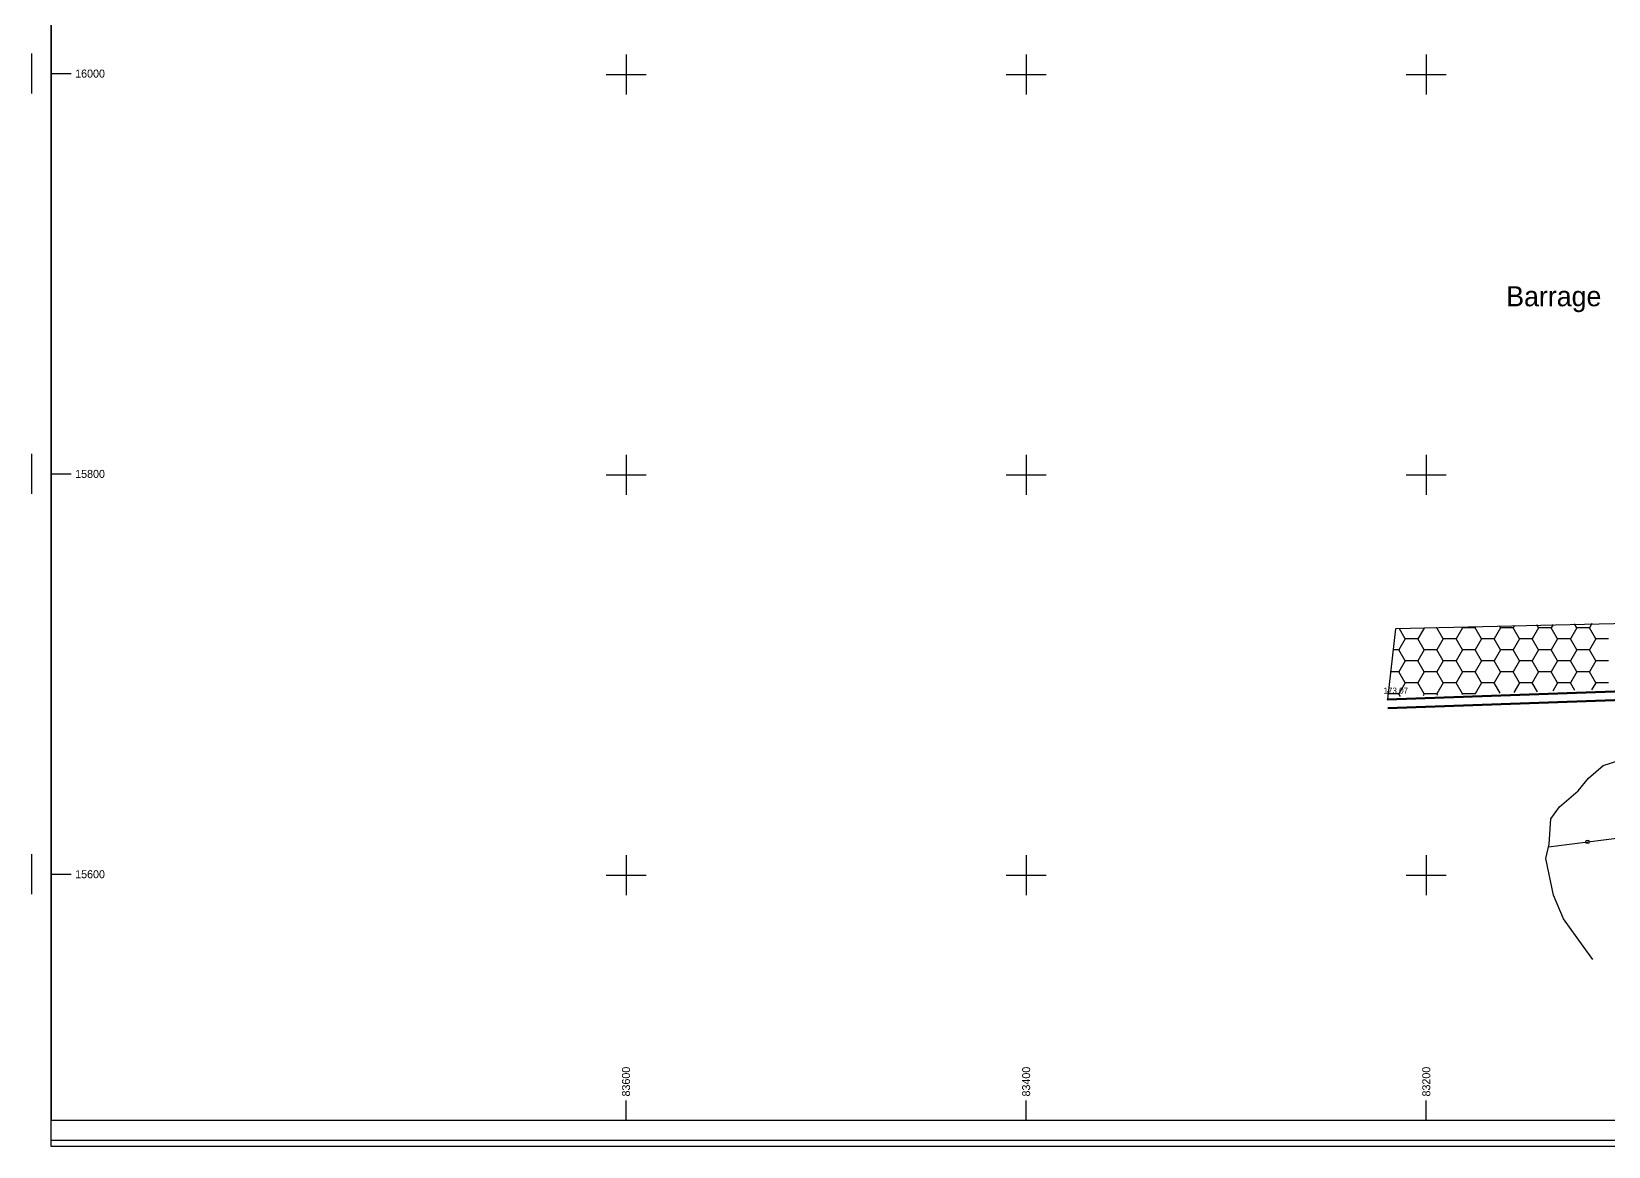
# Model space of a CAD drawing. Extents: x -83928 to -81707, y 15464 to 18601.
# Drawn here: x -83897 to -83109, y 15464 to 16021 of the extents above; entities that cross this region are included whole.
import ezdxf
from ezdxf.enums import TextEntityAlignment as Align

# ---------------------------------------------------------------- set-up
doc = ezdxf.new("R2010")
doc.units = 0
doc.header["$MEASUREMENT"] = 0
for name, color, linetype in [('ALT', 7, 'Continuous'), ('BORNE', 1, 'Continuous'), ('CarPerim', 7, 'Continuous'), ('Carroyage 1', 7, 'Continuous'), ('CarTexte', 7, 'Continuous'), ('CNiv_1', 1, 'Continuous'), ('CONST', 7, 'Continuous'), ('POINTS', 3, 'Continuous'), ('TITRE', 1, 'Continuous')]:
    doc.layers.add(name, color=color, linetype=linetype)

msp = doc.modelspace()

# ---------------------------------------------------------------- linework, layer by layer
at = {"linetype": 'ByBlock', "extrusion": (0.000932032, -0.005533, 0.999984)}
for p, q in [((-82992.24, 15728.21, 181.87), (-83215.39, 15723.01, 2.28)), ((-83143.86, 15723.59, 2.21), (-83144.66, 15724.98, 2.22)), ((-83136.56, 15725.2, 2.22), (-83137.5, 15723.57, 2.21)), ((-83124.81, 15723.59, 2.2), (-83125.91, 15725.5, 2.21)), ((-83117.2, 15725.74, 2.2), (-83118.45, 15723.58, 2.19)), ((-83215.39, 15723.01, 2.28), (-83219.37, 15687.92, 181.32)), ((-83210.53, 15718.07, 2.24), (-83213.7, 15712.57, 2.22)), ((-83210.53, 15718.09, 2.24), (-83213.4, 15723.07, 2.27)), ((-83204.19, 15718.08, 2.24), (-83210.54, 15718.08, 2.24)), ((-83201.1, 15723.41, 2.27), (-83204.18, 15718.07, 2.24)), ((-83201, 15712.59, 2.21), (-83204.18, 15718.09, 2.24)), ((-83194.67, 15723.58, 2.26), (-83195.02, 15723.58, 2.26)), ((-83191.48, 15718.09, 2.23), (-83194.65, 15723.59, 2.26)), ((-83194.64, 15723.59, 2.26), (-83194.65, 15723.57, 2.26)), ((-83191.48, 15718.07, 2.23), (-83194.65, 15712.57, 2.2)), ((-83185.14, 15718.08, 2.22), (-83191.49, 15718.08, 2.23)), ((-83181.95, 15723.57, 2.25), (-83185.13, 15718.07, 2.22)), ((-83181.95, 15712.59, 2.19), (-83185.13, 15718.09, 2.22)), ((-83181.96, 15723.59, 2.25), (-83182.15, 15723.93, 2.25)), ((-83175.62, 15723.58, 2.24), (-83181.97, 15723.58, 2.25)), ((-83172.43, 15718.09, 2.21), (-83175.61, 15723.59, 2.24)), ((-83175.28, 15724.13, 2.25), (-83175.6, 15723.57, 2.24)), ((-83172.43, 15718.07, 2.21), (-83175.6, 15712.57, 2.18)), ((-83166.09, 15718.08, 2.2), (-83172.44, 15718.08, 2.21)), ((-83162.9, 15723.57, 2.23), (-83166.08, 15718.07, 2.2)), ((-83162.9, 15712.59, 2.17), (-83166.08, 15718.09, 2.2)), ((-83162.91, 15723.59, 2.23), (-83163.41, 15724.46, 2.24)), ((-83156.57, 15723.58, 2.22), (-83162.92, 15723.58, 2.23)), ((-83153.38, 15718.09, 2.19), (-83156.56, 15723.59, 2.22)), ((-83155.92, 15724.66, 2.23), (-83156.55, 15723.57, 2.22)), ((-83153.38, 15718.07, 2.19), (-83156.55, 15712.58, 2.16)), ((-83147.04, 15718.08, 2.19), (-83153.39, 15718.08, 2.19)), ((-83143.85, 15723.57, 2.21), (-83147.03, 15718.08, 2.19)), ((-83143.85, 15712.59, 2.15), (-83147.03, 15718.09, 2.19)), ((-83137.52, 15723.58, 2.21), (-83143.87, 15723.58, 2.21)), ((-83134.33, 15718.09, 2.17), (-83137.51, 15723.59, 2.21)), ((-83134.33, 15718.08, 2.17), (-83137.5, 15712.58, 2.15)), ((-83127.99, 15718.08, 2.17), (-83134.34, 15718.08, 2.17)), ((-83124.8, 15723.58, 2.2), (-83127.98, 15718.08, 2.17)), ((-83124.8, 15712.59, 2.13), (-83127.98, 15718.09, 2.17)), ((-83118.47, 15723.58, 2.19), (-83124.82, 15723.58, 2.2)), ((-83115.28, 15718.09, 2.16), (-83118.46, 15723.59, 2.19)), ((-83115.28, 15718.08, 2.16), (-83118.45, 15712.58, 2.13)), ((-83108.94, 15718.08, 2.15), (-83115.29, 15718.08, 2.16)), ((-83213.72, 15712.58, 2.22), (-83216.66, 15712.58, 2.22)), ((-83210.53, 15707.09, 2.18), (-83213.7, 15712.59, 2.22)), ((-83201, 15712.57, 2.21), (-83204.18, 15707.07, 2.18)), ((-83194.67, 15712.58, 2.2), (-83201.02, 15712.58, 2.21)), ((-83191.48, 15707.09, 2.17), (-83194.65, 15712.59, 2.2)), ((-83181.95, 15712.57, 2.19), (-83185.13, 15707.07, 2.16)), ((-83175.62, 15712.58, 2.18), (-83181.97, 15712.58, 2.19)), ((-83172.43, 15707.09, 2.15), (-83175.6, 15712.59, 2.18)), ((-83162.9, 15712.58, 2.17), (-83166.08, 15707.08, 2.14)), ((-83156.57, 15712.58, 2.16), (-83162.92, 15712.58, 2.17)), ((-83153.38, 15707.09, 2.13), (-83156.55, 15712.59, 2.16)), ((-83143.85, 15712.58, 2.15), (-83147.03, 15707.08, 2.12)), ((-83137.52, 15712.58, 2.15), (-83143.87, 15712.58, 2.15)), ((-83134.33, 15707.09, 2.11), (-83137.5, 15712.59, 2.15)), ((-83124.8, 15712.58, 2.13), (-83127.98, 15707.08, 2.11)), ((-83118.47, 15712.58, 2.13), (-83124.82, 15712.58, 2.13)), ((-83115.28, 15707.1, 2.1), (-83118.45, 15712.59, 2.13)), ((-83213.72, 15701.58, 2.16), (-83217.99, 15701.58, 2.16)), ((-83210.53, 15707.07, 2.18), (-83213.7, 15701.57, 2.16)), ((-83210.53, 15696.09, 2.12), (-83213.7, 15701.59, 2.16)), ((-83204.19, 15707.08, 2.18), (-83210.54, 15707.08, 2.18)), ((-83201, 15701.59, 2.14), (-83204.18, 15707.09, 2.18)), ((-83201, 15701.57, 2.14), (-83204.18, 15696.08, 2.12)), ((-83194.67, 15701.58, 2.14), (-83201.02, 15701.58, 2.14)), ((-83191.48, 15707.07, 2.17), (-83194.65, 15701.57, 2.14)), ((-83191.48, 15696.09, 2.11), (-83194.65, 15701.59, 2.14)), ((-83185.14, 15707.08, 2.16), (-83191.49, 15707.08, 2.17)), ((-83181.95, 15701.59, 2.13), (-83185.13, 15707.09, 2.16)), ((-83181.95, 15701.58, 2.13), (-83185.13, 15696.08, 2.1)), ((-83175.62, 15701.58, 2.12), (-83181.97, 15701.58, 2.13)), ((-83172.43, 15707.08, 2.15), (-83175.6, 15701.58, 2.12)), ((-83172.43, 15696.09, 2.09), (-83175.6, 15701.59, 2.12)), ((-83166.09, 15707.08, 2.14), (-83172.44, 15707.08, 2.15)), ((-83162.9, 15701.59, 2.11), (-83166.08, 15707.09, 2.14)), ((-83162.9, 15701.58, 2.11), (-83166.08, 15696.08, 2.08)), ((-83156.57, 15701.58, 2.1), (-83162.92, 15701.58, 2.11)), ((-83153.38, 15707.08, 2.13), (-83156.55, 15701.58, 2.1)), ((-83153.38, 15696.1, 2.07), (-83156.55, 15701.59, 2.1)), ((-83147.04, 15707.08, 2.12), (-83153.39, 15707.08, 2.13)), ((-83143.85, 15701.59, 2.09), (-83147.03, 15707.09, 2.12)), ((-83143.85, 15701.58, 2.09), (-83147.03, 15696.08, 2.06)), ((-83137.52, 15701.58, 2.09), (-83143.87, 15701.58, 2.09)), ((-83134.33, 15707.08, 2.11), (-83137.5, 15701.58, 2.09)), ((-83134.33, 15696.1, 2.05), (-83137.5, 15701.6, 2.09)), ((-83127.99, 15707.08, 2.11), (-83134.34, 15707.08, 2.11)), ((-83124.8, 15701.6, 2.07), (-83127.98, 15707.1, 2.11)), ((-83124.8, 15701.58, 2.07), (-83127.98, 15696.08, 2.05)), ((-83118.47, 15701.58, 2.07), (-83124.82, 15701.58, 2.07)), ((-83115.28, 15707.08, 2.09), (-83118.45, 15701.58, 2.07)), ((-83115.28, 15696.1, 2.03), (-83118.45, 15701.6, 2.07)), ((-83108.94, 15707.08, 2.09), (-83115.29, 15707.08, 2.09)), ((-82938.94, 15697.78, 181.12), (-83219.37, 15687.92, 181.32)), ((-82938.93, 15697.28, 181.11), (-83219.35, 15687.42, 181.32)), ((-82938.82, 15693.42, 181.09), (-83219.21, 15683.55, 181.3)), ((-83210.53, 15696.07, 2.12), (-83213.7, 15690.58, 2.1)), ((-83204.19, 15696.08, 2.12), (-83210.54, 15696.08, 2.12)), ((-83201, 15690.59, 2.08), (-83204.18, 15696.09, 2.12)), ((-83191.48, 15696.08, 2.11), (-83194.65, 15690.58, 2.08)), ((-83185.14, 15696.08, 2.1), (-83191.49, 15696.08, 2.11)), ((-83181.95, 15690.59, 2.07), (-83185.13, 15696.09, 2.1)), ((-83172.43, 15696.08, 2.09), (-83175.6, 15690.58, 2.06)), ((-83166.09, 15696.08, 2.08), (-83172.44, 15696.08, 2.09)), ((-83163.08, 15690.9, 2.05), (-83166.08, 15696.09, 2.08)), ((-83153.38, 15696.08, 2.07), (-83156.23, 15691.14, 2.04)), ((-83147.04, 15696.08, 2.06), (-83153.39, 15696.08, 2.07)), ((-83144.41, 15691.55, 2.04), (-83147.03, 15696.1, 2.06)), ((-83134.33, 15696.08, 2.05), (-83136.78, 15691.82, 2.03)), ((-83127.99, 15696.09, 2.05), (-83134.34, 15696.08, 2.05)), ((-83125.73, 15692.21, 2.02), (-83127.98, 15696.1, 2.05)), ((-83115.28, 15696.08, 2.03), (-83117.34, 15692.5, 2.02)), ((-83108.94, 15696.09, 2.03), (-83115.29, 15696.09, 2.03)), ((-83219.37, 15687.92, 181.32), (-83219.35, 15687.42, 181.32)), ((-83213.72, 15690.58, 2.1), (-83219.33, 15690.58, 2.1)), ((-82938.81, 15692.92, 181.09), (-83219.2, 15683.05, 181.3)), ((-83212.87, 15689.14, 2.09), (-83213.7, 15690.59, 2.1)), ((-83201, 15690.58, 2.08), (-83201.6, 15689.54, 2.08)), ((-83194.67, 15690.58, 2.08), (-83201.02, 15690.58, 2.08)), ((-83194.2, 15689.8, 2.07), (-83194.65, 15690.59, 2.08)), ((-83181.95, 15690.58, 2.07), (-83182.15, 15690.22, 2.06)), ((-83175.62, 15690.58, 2.06), (-83181.97, 15690.58, 2.07)), ((-83175.52, 15690.46, 2.06), (-83175.6, 15690.59, 2.06))]:
    msp.add_line(p, q, dxfattribs=at)
for p, q in [((-81721.1, 15477.38), (-83887.33, 15477.38)), ((-81721.1, 15467.38), (-83887.33, 15467.38))]:
    msp.add_line(p, q)
at = {"layer": 'BORNE', "color": 2, "extrusion": (5.66479e-06, 4.98154e-06, 1)}
msp.add_circle((-83119.4, 15616.61, 207.47), 0.877, dxfattribs=at)
at = {"layer": 'BORNE', "color": 2, "extrusion": (4.63065e-06, 1.2885e-05, 1)}
msp.add_circle((-83119.4, 15616.61, 207.68), 0.877, dxfattribs=at)
at = {"layer": 'CarPerim'}
msp.add_line((-83887.33, 17000.42), (-83887.33, 15477.8), dxfattribs=at)
at = {"layer": 'Carroyage 1'}
for p, q in [((-83897.14, 16010.42), (-83897.14, 15990.42)), ((-83887.33, 16010.42), (-83887.33, 15990.42)), ((-83600, 16010), (-83600, 15990)), ((-83400, 16010), (-83400, 15990)), ((-83200, 16010), (-83200, 15990)), ((-83887.33, 16000.42), (-83877.33, 16000.42)), ((-83610, 16000), (-83590, 16000)), ((-83410, 16000), (-83390, 16000)), ((-83210, 16000), (-83190, 16000)), ((-83897.14, 15810.42), (-83897.14, 15790.42)), ((-83887.33, 15810.42), (-83887.33, 15790.42)), ((-83600, 15810), (-83600, 15790)), ((-83400, 15810), (-83400, 15790)), ((-83200, 15810), (-83200, 15790)), ((-83887.33, 15800.42), (-83877.33, 15800.42)), ((-83610, 15800), (-83590, 15800)), ((-83410, 15800), (-83390, 15800)), ((-83210, 15800), (-83190, 15800)), ((-83897.14, 15610.42), (-83897.14, 15590.42)), ((-83887.33, 15610.42), (-83887.33, 15590.42)), ((-83600, 15610), (-83600, 15590)), ((-83400, 15610), (-83400, 15590)), ((-83200, 15610), (-83200, 15590)), ((-83887.33, 15600.42), (-83877.33, 15600.42)), ((-83610, 15600), (-83590, 15600)), ((-83410, 15600), (-83390, 15600)), ((-83210, 15600), (-83190, 15600)), ((-83600, 15477.38), (-83600, 15487.38)), ((-83400, 15477.38), (-83400, 15487.38)), ((-83200, 15477.38), (-83200, 15487.38))]:
    msp.add_line(p, q, dxfattribs=at)
at = {"layer": 'CNiv_1', "color": 0}
msp.add_lwpolyline([(-81721.1, 18600.42), (-81721.1, 15464.43), (-83887.33, 15464.43), (-83887.33, 18600.42)], close=True, dxfattribs=at)
at = {"layer": 'POINTS', "extrusion": (0.002059, -0.012217, 0.999923)}
for centre in [(-83219.57, 15686.61, -182.42), (-83219.47, 15690.46, -182.42)]:
    msp.add_circle(centre, 0.05, dxfattribs=at)
at = {"layer": 'POINTS', "extrusion": (0.003135, -0.012036, 0.999923)}
for centre in [(-83219.53, 15685.56, -267.65), (-83219.53, 15685.56, -267.65), (-83215.68, 15685.46, -267.65)]:
    msp.add_circle(centre, 0.05, dxfattribs=at)
at = {"layer": 'TITRE', "color": 6, "extrusion": (4.63065e-06, 1.2885e-05, 1)}
msp.add_line((-83138.9, 15614.14, 207.86), (-82896.19, 15644.88, 207.86), dxfattribs=at)
at = {"layer": 'TITRE', "color": 6, "extrusion": (5.66479e-06, 4.98154e-06, 1), "elevation": 207.47}
msp.add_lwpolyline([(-83116.67, 15557.86), (-83121.52, 15564.5), (-83131.33, 15578.17), (-83136.48, 15589.91), (-83140.2, 15608.35), (-83138.6, 15615.46), (-83137.67, 15628.09), (-83133.35, 15634.06), (-83124.07, 15642.08), (-83118.92, 15648.39), (-83111.51, 15654.67), (-83103.83, 15657.19), (-83094.88, 15658.95), (-83085.4, 15664.15), (-83076.85, 15673.16), (-83071.62, 15682.41), (-83065.6, 15689.73), (-83058.67, 15707.41), (-83054.99, 15722.79), (-83049.65, 15731.77), (-83045.9, 15746.21), (-83042.7, 15753.34), (-83036.94, 15758.94), (-83029.76, 15761.9), (-83023.57, 15762.52), (-83015.95, 15758.89), (-83011.78, 15757.39), (-83003.1, 15753.55), (-82990.53, 15753.58), (-82983.57, 15755.49), (-82974.79, 15758.46), (-82968.65, 15765.51), (-82965.05, 15777.96), (-82965.08, 15786.65), (-82967.83, 15796.48), (-82971.29, 15805.7), (-82974.13, 15814.2), (-82979.87, 15823.44), (-82984.81, 15830.75), (-82991.87, 15840.09), (-82997.58, 15846.12), (-83003.61, 15851.38), (-83011, 15854.45), (-83016.95, 15857.16), (-83023.17, 15858.14), (-83032.44, 15866.57), (-83035.61, 15874.29), (-83037.11, 15892.06), (-83035.84, 15905.49), (-83033.28, 15922.03), (-83031.99, 15937.73), (-83030.26, 15948.45), (-83026.72, 15967.34), (-83026.24, 15975.6), (-83023.57, 15986.38), (-83017.47, 15998.26), (-83005.64, 16007.98), (-82998.17, 16014.94), (-82991.65, 16023.44), (-82986.04, 16034.15), (-82983.04, 16038.62), (-82978.2, 16049.65), (-82975.86, 16054.17), (-82992.88, 16079.1), (-83005.95, 16090.49), (-83021.52, 16102.46), (-83040.47, 16114.01), (-83056.03, 16129.87), (-83075.8, 16146.57), (-83093.63, 16162.46), (-83100.69, 16170.2), (-83119.39, 16185.08), (-83125, 16197.95), (-83132.4, 16206.52), (-83143.67, 16220.6), (-83147.29, 16227.83), (-83158.37, 16233.59), (-83170.83, 16237.17), (-83176.67, 16239.6), (-83185.14, 16244.5), (-83185.97, 16249.65), (-83181.75, 16261.41), (-83175.77, 16273.57), (-83174.25, 16283.25), (-83177.23, 16299.14), (-83182.94, 16310.68), (-83190.84, 16319.7), (-83199.16, 16324.99), (-83215.23, 16335.8), (-83230.52, 16340.79), (-83239.13, 16347.58), (-83241.3, 16354.44), (-83241.12, 16364.21), (-83240.43, 16379.05), (-83233.61, 16402.55)], dxfattribs=at)

# ---------------------------------------------------------------- texts
at = {"layer": 'ALT', "extrusion": (0.002059, -0.012217, 0.999923)}
msp.add_text('173.07', height=3, rotation=359.99578, dxfattribs=at).set_placement((-83221.57, 15689.61, -182.42))
at = {"layer": 'CarTexte'}
for s, p in [('16000', (-83875.33, 16000.42)), ('15800', (-83875.33, 15800.42)), ('15600', (-83875.33, 15600.42))]:
    msp.add_text(s, height=4, dxfattribs=at).set_placement(p, align=Align.MIDDLE_LEFT)
for s, p in [('83600', (-83600, 15489.38)), ('83400', (-83400, 15489.38)), ('83200', (-83200, 15489.38))]:
    msp.add_text(s, height=4, rotation=90, dxfattribs=at).set_placement(p, align=Align.MIDDLE_LEFT)
at = {"layer": 'CONST', "linetype": 'ByBlock', "extrusion": (0.000932032, -0.005533, 0.999984)}
msp.add_text('Barrage', height=10, rotation=0.00321, dxfattribs=at).set_placement((-83159.64, 15881.31, -562.12))

doc.saveas('drawing.dxf')
